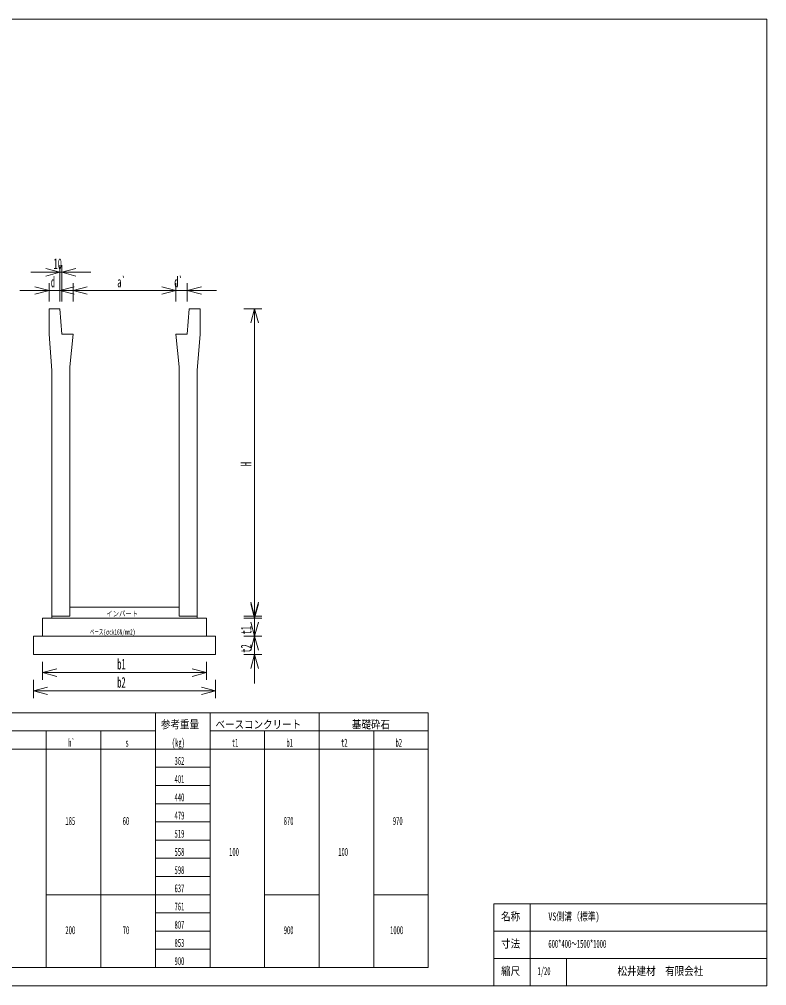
# Model space of a CAD drawing. Units: millimetres, scale not verified. Extents: x 255 to 7715, y 190 to 5500.
# Drawn here: x 3607 to 7715, y 190 to 5500 of the extents above; entities that cross this region are included whole.
import ezdxf
from ezdxf.enums import TextEntityAlignment as Align

# ---------------------------------------------------------------- set-up
doc = ezdxf.new("R2010")
doc.units = ezdxf.units.MM
doc.header["$LTSCALE"] = 10
for name, color, linetype, lineweight in [('1', 7, 'Continuous', 18), ('10', 3, 'Continuous', 18), ('17', 7, 'Continuous', 18), ('18', 7, 'Continuous', 18)]:
    doc.layers.add(name, color=color, linetype=linetype, lineweight=lineweight)
doc.styles.add('ＭＳ ゴシック', font='')
doc.styles.get('ＭＳ ゴシック').set_extended_font_data('MS Gothic')

msp = doc.modelspace()

# ---------------------------------------------------------------- linework, layer by layer
at = {"layer": '1'}
for p, q in [((7715, 5500), (255, 5500)), ((7715, 190), (7715, 5500)), ((3830, 4150), (3830, 3950)), ((3840, 4150), (3840, 3950)), ((3670, 4110), (4000, 4110)), ((3830, 4110), (3752.73, 4130.71)), ((3830, 4110), (3752.73, 4089.29)), ((3840, 4110), (3917.27, 4130.71)), ((3840, 4110), (3917.27, 4089.29)), ((3770, 4050), (3770, 3950)), ((3830, 4050), (3830, 3950)), ((3903, 4050), (3903, 3950)), ((4467, 4050), (4467, 3950)), ((4467, 4050), (4467, 3950)), ((4530, 4050), (4530, 3950)), ((3610, 4010), (3990, 4010)), ((3770, 4010), (3692.73, 4030.71)), ((3770, 4010), (3692.73, 3989.29)), ((3830, 4010), (3907.27, 4030.71)), ((3830, 4010), (3907.27, 3989.29)), ((3903, 4010), (3980.27, 4030.71)), ((3903, 4010), (4467, 4010)), ((3903, 4010), (3980.27, 3989.29)), ((4307, 4010), (4690, 4010)), ((4467, 4010), (4389.73, 4030.71)), ((4467, 4010), (4389.73, 4030.71)), ((4467, 4010), (4389.73, 3989.29)), ((4467, 4010), (4389.73, 3989.29)), ((4530, 4010), (4607.27, 4030.71)), ((4530, 4010), (4607.27, 3989.29)), ((3770, 3910), (3830, 3910)), ((3770, 3910), (3770, 3770)), ((3830, 3910), (3840, 3770)), ((4540, 3910), (4530, 3770)), ((4600, 3910), (4540, 3910)), ((4600, 3910), (4600, 3770)), ((4940, 3910), (4840, 3910)), ((4900, 3910), (4879.29, 3832.73)), ((4900, 3910), (4900, 2220)), ((4900, 3910), (4920.71, 3832.73)), ((3770, 3770), (3785, 3570)), ((3840, 3770), (3903, 3770)), ((3903, 3770), (3885, 3590)), ((4530, 3770), (4467, 3770)), ((4467, 3770), (4485, 3590)), ((4600, 3770), (4585, 3570)), ((3785, 3570), (3785, 2220)), ((3885, 2220), (3885, 3590)), ((4485, 3590), (4485, 2220)), ((4585, 2220), (4585, 3570)), ((4900, 2370), (4900, 1950)), ((4900, 2220), (4879.29, 2297.27)), ((4900, 2210), (4879.29, 2287.27)), ((4900, 2220), (4920.71, 2297.27)), ((4900, 2210), (4920.71, 2287.27)), ((4900, 2270), (4900, 1850)), ((3785, 2220), (3885, 2220)), ((4485, 2220), (4585, 2220)), ((4940, 2220), (4840, 2220)), ((4940, 2210), (4840, 2210)), ((4900, 2110), (4879.29, 2187.27)), ((4900, 2110), (4920.71, 2187.27)), ((4940, 2110), (4840, 2110)), ((4940, 2110), (4840, 2110)), ((4900, 2110), (4879.29, 2032.73)), ((4900, 2110), (4920.71, 2032.73)), ((3735, 1870), (3735, 1970)), ((4635, 1870), (4635, 1970)), ((4940, 2010), (4840, 2010)), ((4900, 2010), (4879.29, 1932.73)), ((4900, 2010), (4920.71, 1932.73)), ((3735, 1910), (3812.27, 1930.71)), ((4635, 1910), (4557.73, 1930.71)), ((3685, 1770), (3685, 1870)), ((3735, 1910), (4635, 1910)), ((3735, 1910), (3812.27, 1889.29)), ((4635, 1910), (4557.73, 1889.29)), ((4685, 1770), (4685, 1870)), ((3685, 1810), (3762.27, 1830.71)), ((3685, 1810), (4685, 1810)), ((3685, 1810), (3762.27, 1789.29)), ((4685, 1810), (4607.73, 1830.71)), ((4685, 1810), (4607.73, 1789.29)), ((455, 1690), (5855, 1690)), ((5855, 1690), (455, 1690)), ((4355, 1690), (4355, 590)), ((4655, 590), (4655, 1690)), ((5255, 1690), (5255, 1590)), ((5855, 590), (5855, 1690)), ((5855, 290), (5855, 1690)), ((755, 1590), (4355, 1590)), ((3755, 590), (3755, 1590)), ((4055, 590), (4055, 1590)), ((4655, 1590), (5255, 1590)), ((4955, 1590), (4955, 590)), ((5255, 1590), (5855, 1590)), ((5255, 590), (5255, 1590)), ((5555, 1590), (5555, 590)), ((455, 1490), (5855, 1490)), ((455, 1490), (5855, 1490)), ((4355, 1390), (4655, 1390)), ((4355, 1290), (4655, 1290)), ((4355, 1190), (4655, 1190)), ((4655, 1090), (4355, 1090)), ((4355, 990), (4655, 990)), ((4655, 890), (4355, 890)), ((4355, 790), (4655, 790)), ((3755, 690), (4055, 690)), ((4055, 690), (4355, 690)), ((4655, 690), (4355, 690)), ((4955, 690), (5255, 690)), ((5555, 690), (5855, 690)), ((6215, 640), (7715, 640)), ((6215, 640), (6215, 190)), ((6415, 640), (6415, 190)), ((3755, 390), (3755, 590)), ((4055, 590), (4055, 390)), ((4355, 390), (4355, 590)), ((4355, 590), (4655, 590)), ((4655, 590), (4655, 390)), ((4955, 390), (4955, 590)), ((5255, 590), (5255, 390)), ((5555, 390), (5555, 590)), ((4355, 490), (4655, 490)), ((6215, 490), (7715, 490)), ((3755, 390), (3755, 290)), ((4055, 290), (4055, 390)), ((4355, 390), (4355, 290)), ((4355, 390), (4655, 390)), ((4655, 290), (4655, 390)), ((4955, 390), (4955, 290)), ((5255, 290), (5255, 390)), ((5555, 390), (5555, 290)), ((6215, 340), (7715, 340)), ((6615, 340), (6615, 190)), ((455, 290), (5855, 290)), ((255, 190), (7715, 190))]:
    msp.add_line(p, q, dxfattribs=at)
at = {"layer": '10'}
for p, q in [((3735, 2110), (3685, 2110)), ((3685, 2110), (3685, 2010)), ((4685, 2110), (4635, 2110)), ((4685, 2010), (4685, 2110)), ((3685, 2010), (4685, 2010))]:
    msp.add_line(p, q, dxfattribs=at)
at = {"layer": '17'}
for p, q in [((3785, 2210), (3735, 2210)), ((3735, 2210), (3735, 2110)), ((4635, 2210), (4585, 2210)), ((4635, 2110), (4635, 2210)), ((3735, 2110), (4635, 2110))]:
    msp.add_line(p, q, dxfattribs=at)
at = {"layer": '18'}
for p, q in [((3885, 2270), (4485, 2270)), ((3785, 2210), (3785, 2220)), ((4585, 2210), (3785, 2210)), ((4585, 2220), (4585, 2210))]:
    msp.add_line(p, q, dxfattribs=at)

# ---------------------------------------------------------------- texts
at = {"layer": '1', "style": 'ＭＳ ゴシック'}
for s, height, width, p in [('10', 58.65, 0.5, (3795, 4110)), ('d', 58.65, 0.5, (3780, 4010)), ('a`', 58.65, 0.5, (4145, 4010)), ('d`', 58.65, 0.5, (4458.5, 4010)), ('b1', 58.65, 0.5, (4145, 1910)), ('b2', 58.65, 0.5, (4145, 1810)), ('参考重量', 43.99, 0.85, (4385, 1590)), ('ベースコンクリート', 43.99, 0.85, (4685, 1590)), ('基礎砕石', 43.99, 0.85, (5435, 1590)), ('h`', 43.99, 0.5, (3875, 1490)), ('(kg)', 43.99, 0.5, (4445, 1490)), ('t1', 43.99, 0.5, (4775, 1490)), ('b1', 43.99, 0.5, (5075, 1490)), ('t2', 43.99, 0.5, (5375, 1490)), ('b2', 43.99, 0.5, (5675, 1490)), ('s', 43.99, 0.5, (4190, 1490)), ('362', 43.99, 0.5, (4460, 1390)), ('401', 43.99, 0.5, (4460, 1290)), ('440', 43.99, 0.5, (4460, 1190)), ('185', 43.99, 0.5, (3860, 1060)), ('60', 43.99, 0.5, (4175, 1060)), ('479', 43.99, 0.5, (4460, 1090)), ('870', 43.99, 0.5, (5060, 1060)), ('970', 43.99, 0.5, (5660, 1060)), ('519', 43.99, 0.5, (4460, 990)), ('558', 43.99, 0.5, (4460, 890)), ('100', 43.99, 0.5, (4760, 890)), ('100', 43.99, 0.5, (5360, 890)), ('598', 43.99, 0.5, (4460, 790)), ('637', 43.99, 0.5, (4460, 690)), ('761', 43.99, 0.5, (4460, 590)), ('名称', 43.99, 0.85, (6255, 535)), ('VS側溝（標準)', 43.99, 0.7, (6515, 535)), ('807', 43.99, 0.5, (4460, 490)), ('200', 43.99, 0.5, (3860, 460)), ('70', 43.99, 0.5, (4175, 460)), ('900', 43.99, 0.5, (5060, 460)), ('1000', 43.99, 0.5, (5645, 460)), ('853', 43.99, 0.5, (4460, 390)), ('寸法', 43.99, 0.85, (6255, 385)), ('600*400～1500*1000', 43.99, 0.5, (6515, 385)), ('900', 43.99, 0.5, (4460, 290)), ('縮尺', 43.99, 0.85, (6255, 235)), ('1/20', 43.99, 0.5, (6455, 235)), ('松井建材\u3000有限会社', 43.99, 0.85, (6895, 235))]:
    msp.add_text(s, height=height, dxfattribs=dict(at, width=width)).set_placement(p, align=Align.BOTTOM_LEFT)
at = {"layer": '1', "style": 'ＭＳ ゴシック', "width": 0.5}
for s, p in [('H', (4900, 3045)), ('t1', (4900, 2120)), ('t2', (4900, 2020))]:
    msp.add_text(s, height=58.65, rotation=90, dxfattribs=at).set_placement(p, align=Align.BOTTOM_LEFT)
at = {"layer": '17', "style": 'ＭＳ ゴシック', "width": 0.6}
msp.add_text('ベース(σck16N/mm2)', height=29.33, dxfattribs=at).set_placement((3995, 2110), align=Align.BOTTOM_LEFT)
at = {"layer": '18', "style": 'ＭＳ ゴシック', "width": 0.85}
msp.add_text('インバート', height=29.33, dxfattribs=at).set_placement((4085, 2210), align=Align.BOTTOM_LEFT)

doc.saveas('drawing.dxf')
